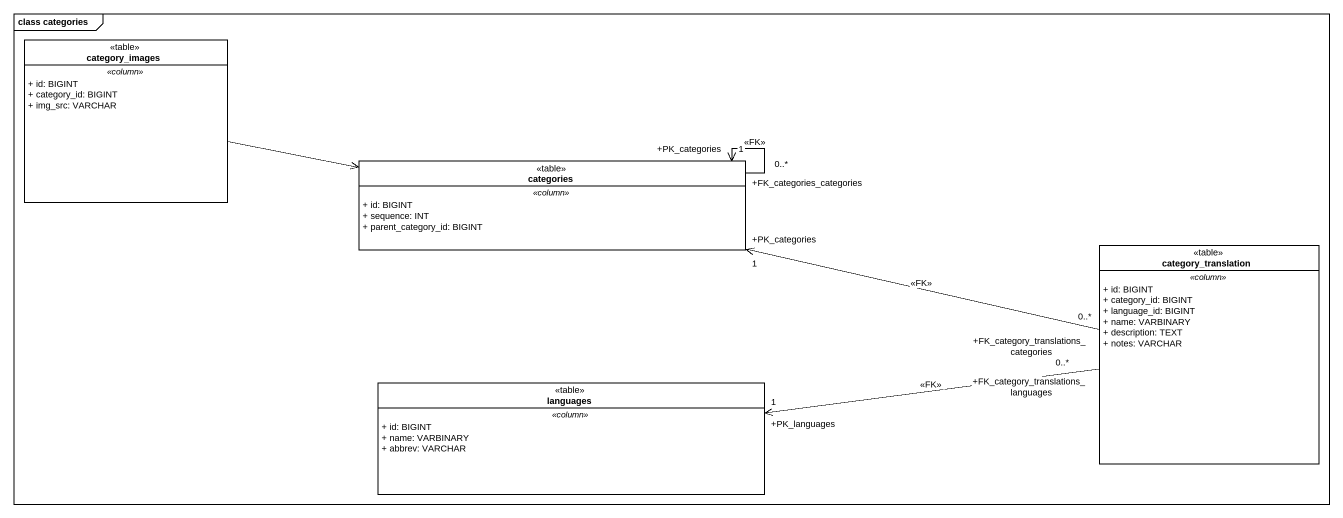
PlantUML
@startuml
mainframe class categories
hide circle
hide empty members
skinparam classAttributeIconSize 0
class category_images <<table>> {
  .. <<column>> ..
  + id: BIGINT
  + category_id: BIGINT
  + img_src: VARCHAR
}
class categories <<table>> {
  .. <<column>> ..
  + id: BIGINT
  + sequence: INT
  + parent_category_id: BIGINT
}
class category_translation <<table>> {
  .. <<column>> ..
  + id: BIGINT
  + category_id: BIGINT
  + language_id: BIGINT
  + name: VARBINARY
  + description: TEXT
  + notes: VARCHAR
}
class languages <<table>> {
  .. <<column>> ..
  + id: BIGINT
  + name: VARBINARY
  + abbrev: VARCHAR
}
category_images -right-> categories
categories "+FK_categories_categories\n0..*" --> "+PK_categories\n1" categories : <<FK>>
category_translation "+FK_category_translations_categories\n0..*" -left-> "+PK_categories\n1" categories : <<FK>>
category_translation "+FK_category_translations_languages\n0..*" -left-> "+PK_languages\n1" languages : <<FK>>
@enduml
